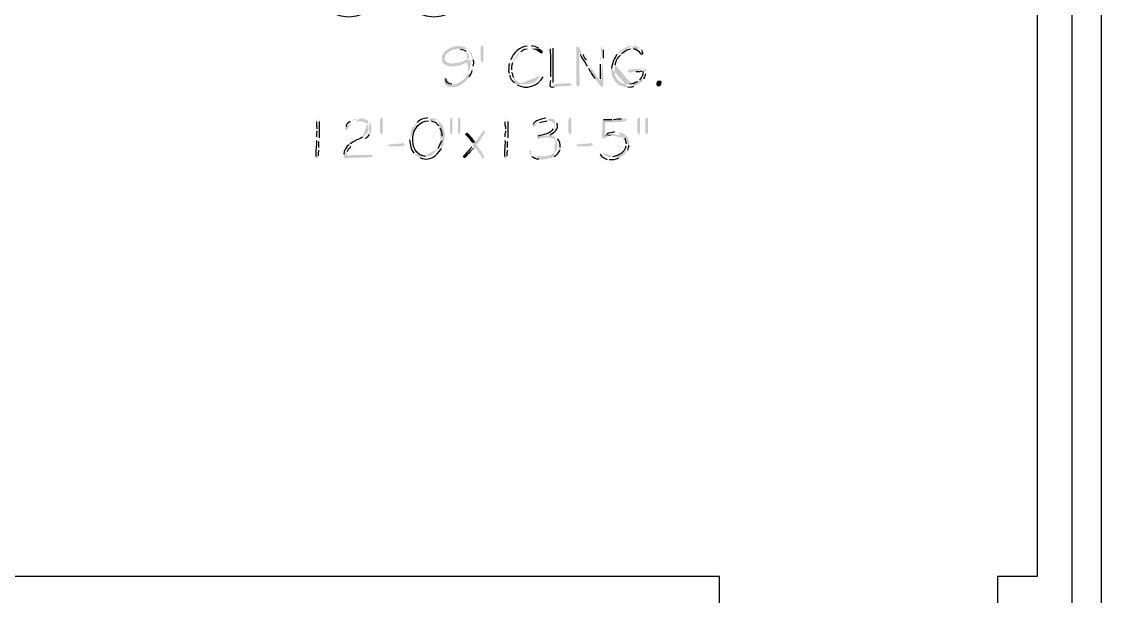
# Model space of a CAD drawing. Header units: inches. Extents: x -167 to 6071, y -6287 to -2731.
# Drawn here: x 984.7 to 1093.4, y -5744.1 to -5686.2 of the extents above; entities that cross this region are included whole.
import ezdxf

# ---------------------------------------------------------------- set-up
doc = ezdxf.new("R2010")
doc.units = ezdxf.units.IN
doc.header["$LTSCALE"] = 96
doc.header["$MEASUREMENT"] = 0
doc.layers.add('PDF_Geometry', color=7, linetype='Continuous', true_color=0x4a4a4a)
doc.layers.add('PDF_Solid Fills', color=7, linetype='Continuous')

msp = doc.modelspace()

# ---------------------------------------------------------------- hatches: boundary and pattern name
at = {"layer": 'PDF_Solid Fills', "transparency": 33554559}
for points in [[(1028.65, -5688.68), (1028.38, -5688.68), (1028.28, -5688.74), (1028.17, -5688.74), (1028.06, -5688.79), (1027.96, -5688.84), (1027.8, -5688.84), (1027.69, -5688.95), (1027.58, -5689), (1027.53, -5689.06), (1027.42, -5689.11), (1027.26, -5689.27), (1027.21, -5689.38), (1027.1, -5689.48), (1027.05, -5689.59), (1027, -5689.75), (1027, -5690.12), (1027.05, -5690.23), (1027.1, -5690.34), (1027.16, -5690.44), (1028.06, -5690.44), (1027.9, -5690.44), (1027.8, -5690.39), (1027.69, -5690.39), (1027.58, -5690.34), (1027.48, -5690.28), (1027.42, -5690.23), (1027.32, -5690.12), (1027.26, -5690.02), (1027.26, -5689.91), (1027.32, -5689.8), (1027.32, -5689.7), (1027.42, -5689.54), (1027.48, -5689.43), (1027.58, -5689.38), (1027.69, -5689.27), (1027.8, -5689.22), (1027.85, -5689.16), (1027.96, -5689.11), (1028.06, -5689.06), (1028.17, -5689.06), (1028.28, -5689), (1028.44, -5689), (1028.54, -5688.95), (1029.56, -5688.95), (1029.45, -5688.9), (1029.4, -5688.84), (1029.29, -5688.79), (1029.18, -5688.74), (1029.02, -5688.74), (1028.92, -5688.68), (1028.81, -5688.68)], [(1031.16, -5688.9), (1031.16, -5690.23), (1031.05, -5690.28), (1030.94, -5690.23), (1030.94, -5690.12), (1030.89, -5690.07), (1030.89, -5688.9), (1030.94, -5688.74), (1030.94, -5688.68), (1031.05, -5688.63), (1031.16, -5688.68)], [(1036.81, -5688.95), (1035.8, -5688.95), (1036.06, -5688.95), (1036.17, -5689), (1036.28, -5689), (1036.33, -5689.06), (1036.44, -5689.06), (1036.54, -5689.11), (1036.65, -5689.22), (1036.76, -5689.27), (1036.81, -5689.32), (1036.92, -5689.38), (1037.02, -5689.43), (1037.13, -5689.38), (1037.13, -5689.22), (1037.08, -5689.11), (1037.02, -5689.06), (1036.92, -5689)], [(1040.65, -5688.74), (1040.54, -5688.79), (1040.54, -5692.58), (1040.6, -5692.68), (1040.7, -5692.74), (1040.81, -5692.68), (1040.81, -5692.63), (1040.86, -5692.52), (1040.81, -5689.32), (1041.02, -5689.22), (1040.97, -5689.11), (1040.86, -5688.9), (1040.81, -5688.84), (1040.76, -5688.74)], [(1029.4, -5690.07), (1029.29, -5690.12), (1029.18, -5690.18), (1029.08, -5690.23), (1028.97, -5690.28), (1028.86, -5690.28), (1028.76, -5690.34), (1028.65, -5690.34), (1028.49, -5690.39), (1028.28, -5690.39), (1028.17, -5690.44), (1027.16, -5690.44), (1027.26, -5690.5), (1027.32, -5690.55), (1027.42, -5690.6), (1027.48, -5690.66), (1027.64, -5690.66), (1027.74, -5690.71), (1028.28, -5690.71), (1028.38, -5690.66), (1028.65, -5690.66), (1028.76, -5690.6), (1028.86, -5690.6), (1028.97, -5690.55), (1029.02, -5690.55), (1029.13, -5690.5), (1029.34, -5690.39), (1029.45, -5690.39), (1029.56, -5690.28), (1029.66, -5690.23), (1029.77, -5690.18), (1029.82, -5690.12)], [(1039.85, -5692.42), (1039.21, -5692.42), (1039.16, -5692.47), (1038.57, -5692.47), (1038.46, -5692.52), (1038.2, -5692.52), (1040.06, -5692.52), (1040.01, -5692.42), (1039.96, -5692.42)], [(1048.81, -5692.74), (1048.7, -5692.74), (1048.65, -5692.68), (1048.6, -5692.58), (1048.6, -5692.36), (1048.65, -5692.26), (1048.76, -5692.15), (1049.02, -5692.15), (1049.08, -5692.2), (1049.13, -5692.31), (1049.13, -5692.36), (1049.08, -5692.52), (1049.02, -5692.58), (1049.02, -5692.63), (1048.92, -5692.74)], [(1021.02, -5696.15), (1021.02, -5697.48), (1020.92, -5697.54), (1020.81, -5697.48), (1020.81, -5697.38), (1020.76, -5697.32), (1020.76, -5696.15), (1020.81, -5695.99), (1020.81, -5695.94), (1020.92, -5695.88), (1021.02, -5695.94)], [(1027.96, -5695.88), (1027.85, -5695.94), (1027.85, -5695.99), (1027.8, -5696.15), (1027.8, -5697.32), (1027.85, -5697.38), (1027.85, -5697.48), (1027.96, -5697.54), (1028.06, -5697.48), (1028.06, -5695.94)], [(1028.7, -5695.88), (1028.65, -5695.94), (1028.6, -5695.99), (1028.6, -5697.38), (1028.65, -5697.48), (1028.7, -5697.54), (1028.81, -5697.48), (1028.86, -5697.43), (1028.86, -5696.04), (1028.81, -5695.94)], [(1040.01, -5696.15), (1040.01, -5697.48), (1039.9, -5697.54), (1039.8, -5697.48), (1039.8, -5697.38), (1039.74, -5697.32), (1039.74, -5696.15), (1039.8, -5695.99), (1039.8, -5695.94), (1039.9, -5695.88), (1040.01, -5695.94)], [(1046.84, -5695.88), (1046.73, -5695.94), (1046.73, -5695.99), (1046.68, -5696.15), (1046.68, -5697.32), (1046.73, -5697.38), (1046.73, -5697.48), (1046.84, -5697.54), (1046.94, -5697.48), (1046.94, -5695.94)], [(1047.58, -5695.88), (1047.48, -5695.99), (1047.48, -5697.38), (1047.53, -5697.48), (1047.58, -5697.54), (1047.69, -5697.48), (1047.74, -5697.43), (1047.74, -5696.04), (1047.69, -5695.94)], [(1031.21, -5697.22), (1031.16, -5697.27), (1031.1, -5697.27), (1031.05, -5697.38), (1030.94, -5697.48), (1030.89, -5697.64), (1030.84, -5697.7), (1030.73, -5697.8), (1030.68, -5697.91), (1030.62, -5698.02), (1030.52, -5698.12), (1030.46, -5698.23), (1030.41, -5698.28), (1030.36, -5698.39), (1030.04, -5698.39), (1030.09, -5698.5), (1030.14, -5698.6), (1030.14, -5698.66), (1030.04, -5698.76), (1030.3, -5698.82), (1030.36, -5698.87), (1030.41, -5698.98), (1030.46, -5699.08), (1030.57, -5699.14), (1030.62, -5699.24), (1030.68, -5699.35), (1030.73, -5699.46), (1030.84, -5699.56), (1030.89, -5699.67), (1031, -5699.83), (1031.05, -5699.94), (1031.1, -5699.99), (1031.21, -5699.99), (1031.26, -5699.88), (1031.26, -5699.83), (1031.21, -5699.72), (1031.16, -5699.62), (1031.05, -5699.46), (1031.05, -5699.4), (1031, -5699.35), (1030.94, -5699.24), (1030.78, -5699.08), (1030.73, -5698.98), (1030.68, -5698.87), (1030.57, -5698.71), (1030.46, -5698.6), (1030.57, -5698.5), (1030.68, -5698.39), (1030.73, -5698.28), (1030.84, -5698.18), (1030.89, -5698.07), (1030.94, -5697.96), (1031, -5697.91), (1031.05, -5697.8), (1031.1, -5697.75), (1031.16, -5697.64), (1031.26, -5697.54), (1031.32, -5697.43), (1031.32, -5697.27)], [(1043.48, -5697.59), (1043.37, -5697.64), (1043.96, -5697.7), (1044.06, -5697.64), (1044.22, -5697.64), (1044.33, -5697.59), (1044.49, -5697.59)], [(1023.1, -5698.44), (1023, -5698.44), (1022.89, -5698.5), (1022.2, -5698.5), (1022.09, -5698.55), (1021.66, -5698.55), (1021.61, -5698.66), (1021.66, -5698.76), (1022.94, -5698.76), (1023, -5698.71), (1023.16, -5698.71), (1023.26, -5698.66), (1023.26, -5698.6), (1023.21, -5698.5)], [(1042.04, -5698.44), (1041.93, -5698.44), (1041.82, -5698.5), (1041.13, -5698.5), (1041.02, -5698.55), (1040.6, -5698.55), (1040.54, -5698.66), (1040.6, -5698.76), (1041.88, -5698.76), (1041.93, -5698.71), (1042.09, -5698.71), (1042.2, -5698.66), (1042.2, -5698.6), (1042.14, -5698.5)], [(1019.85, -5699.62), (1017.4, -5699.67), (1017.13, -5699.67), (1017.13, -5699.99), (1017.34, -5699.99), (1017.4, -5699.94), (1019.8, -5699.88), (1019.85, -5699.88), (1019.96, -5699.83), (1020.01, -5699.78), (1019.96, -5699.67), (1019.96, -5699.62)]]:
    msp.add_hatch(color=256, dxfattribs=at).paths.add_polyline_path(points)
h = msp.add_hatch(color=256, dxfattribs=at)
h.paths.add_polyline_path([(1029.56, -5688.95), (1028.65, -5688.95), (1028.76, -5688.95), (1028.86, -5689)], flags=0)
h.paths.add_polyline_path([(1029.45, -5689.22), (1029.5, -5689.27), (1029.56, -5689.38), (1029.66, -5689.48), (1029.72, -5689.59), (1029.72, -5689.7), (1029.77, -5689.8), (1029.72, -5689.91), (1029.61, -5689.96), (1029.5, -5690.02), (1029.4, -5690.07), (1029.82, -5690.12), (1029.88, -5690.12), (1029.88, -5690.66), (1029.82, -5690.76), (1029.82, -5690.92), (1029.77, -5691.03), (1029.77, -5691.14), (1029.72, -5691.24), (1029.66, -5691.3), (1029.61, -5691.4), (1029.56, -5691.51), (1029.5, -5691.62), (1029.45, -5691.72), (1029.4, -5691.83), (1029.29, -5691.88), (1029.24, -5691.99), (1029.13, -5692.1), (1029.02, -5692.15), (1028.92, -5692.2), (1028.86, -5692.31), (1028.76, -5692.36), (1028.65, -5692.42), (1028.6, -5692.42), (1028.49, -5692.47), (1028.38, -5692.52), (1028.01, -5692.52), (1028.92, -5692.58), (1028.97, -5692.52), (1029.08, -5692.47), (1029.13, -5692.42), (1029.24, -5692.31), (1029.34, -5692.26), (1029.4, -5692.15), (1029.5, -5692.1), (1029.56, -5691.99), (1029.66, -5691.88), (1029.72, -5691.78)], flags=0)
h.paths.add_polyline_path([(1030.04, -5691.14), (1030.09, -5691.08), (1030.09, -5690.98), (1030.14, -5690.87), (1030.14, -5690.71)], flags=0)
h.paths.add_polyline_path([(1030.14, -5690.07), (1030.14, -5689.8), (1030.09, -5689.7), (1030.04, -5689.59), (1030.04, -5689.48), (1029.98, -5689.38), (1029.93, -5689.32), (1029.82, -5689.22), (1029.77, -5689.16), (1029.72, -5689.11), (1029.66, -5689)], flags=0)
h = msp.add_hatch(color=256, dxfattribs=at)
h.paths.add_polyline_path([(1035.8, -5688.63), (1035.69, -5688.63), (1035.58, -5688.68)], flags=0)
h.paths.add_polyline_path([(1033.93, -5690.07), (1033.88, -5690.18), (1033.82, -5690.28), (1033.77, -5690.44)], flags=0)
h.paths.add_polyline_path([(1033.77, -5691.4), (1033.77, -5691.51), (1033.82, -5691.62)], flags=0)
h.paths.add_polyline_path([(1034.3, -5692.36), (1034.36, -5692.47), (1034.46, -5692.52), (1035.48, -5692.52), (1035.37, -5692.52), (1035.21, -5692.47), (1035.1, -5692.47), (1035, -5692.42), (1034.89, -5692.42), (1034.78, -5692.36), (1034.68, -5692.31), (1034.62, -5692.26), (1034.52, -5692.15), (1034.41, -5692.1), (1034.41, -5692.04), (1034.25, -5691.88)], flags=0)
h.paths.add_polyline_path([(1034.04, -5691.35), (1034.04, -5691.08)], flags=0)
h.paths.add_polyline_path([(1034.14, -5690.34), (1034.14, -5690.23), (1034.2, -5690.12), (1034.3, -5689.91), (1034.41, -5689.8), (1034.52, -5689.59), (1034.57, -5689.54), (1034.68, -5689.48), (1034.73, -5689.38), (1034.84, -5689.27), (1034.94, -5689.22)], flags=0)
h.paths.add_polyline_path([(1035.58, -5688.95), (1036.81, -5688.95), (1036.76, -5688.9)], flags=0)
h.paths.add_polyline_path([(1036.01, -5688.68), (1035.9, -5688.63)], flags=0)
h = msp.add_hatch(color=256, dxfattribs=at)
h.paths.add_polyline_path([(1038.04, -5688.74), (1037.93, -5688.79), (1037.88, -5688.95)], flags=0)
h.paths.add_polyline_path([(1037.93, -5691.78), (1037.93, -5692.15)], flags=0)
h.paths.add_polyline_path([(1038.3, -5692.79), (1038.52, -5692.79), (1038.68, -5692.74), (1039.37, -5692.74), (1039.48, -5692.68), (1039.85, -5692.68), (1039.96, -5692.63), (1040.01, -5692.63), (1040.06, -5692.52), (1038.2, -5692.52), (1038.2, -5692.36)], flags=0)
h.paths.add_polyline_path([(1038.2, -5688.9), (1038.14, -5688.79)], flags=0)
h = msp.add_hatch(color=256, dxfattribs=at)
h.paths.add_polyline_path([(1041.02, -5689.22), (1040.81, -5689.32), (1040.81, -5689.38), (1040.92, -5689.48)], flags=0)
h.paths.add_polyline_path([(1041.61, -5690.71), (1041.66, -5690.82), (1041.77, -5690.92)], flags=0)
h.paths.add_polyline_path([(1042.41, -5691.94), (1042.52, -5692.1), (1042.62, -5692.26), (1042.94, -5692.26), (1042.89, -5692.15), (1042.84, -5692.1), (1042.78, -5691.99), (1042.73, -5691.88), (1042.62, -5691.83), (1042.57, -5691.72), (1042.52, -5691.62), (1042.46, -5691.51), (1042.36, -5691.4), (1042.3, -5691.3), (1042.25, -5691.19), (1042.14, -5691.08), (1042.09, -5690.98), (1042.04, -5690.87), (1041.98, -5690.87), (1041.93, -5690.76), (1041.88, -5690.66), (1041.82, -5690.6), (1041.77, -5690.5), (1041.72, -5690.39), (1041.66, -5690.28), (1041.61, -5690.18), (1041.56, -5690.07)], flags=0)
h.paths.add_polyline_path([(1041.24, -5689.54), (1041.18, -5689.43), (1041.13, -5689.32)], flags=0)
h = msp.add_hatch(color=256, dxfattribs=at)
h.paths.add_polyline_path([(1043.16, -5688.74), (1043.05, -5688.79), (1043, -5688.95), (1043, -5689.75), (1042.94, -5689.8), (1042.94, -5690.5)], flags=0)
h.paths.add_polyline_path([(1042.94, -5691.99), (1042.94, -5692.26), (1042.62, -5692.26), (1042.73, -5692.36), (1042.78, -5692.47), (1042.89, -5692.58), (1042.94, -5692.68), (1043.05, -5692.79), (1043.1, -5692.79), (1043.21, -5692.74), (1043.26, -5692.63), (1043.26, -5691.67), (1043.21, -5691.56), (1043.21, -5690.39), (1043.26, -5690.28), (1043.26, -5689.91)], flags=0)
h.paths.add_polyline_path([(1043.26, -5689.06), (1043.26, -5688.79)], flags=0)
h = msp.add_hatch(color=256, dxfattribs=at)
h.paths.add_polyline_path([(1046.2, -5688.63), (1046.14, -5688.63), (1046.04, -5688.68), (1045.82, -5688.68), (1045.72, -5688.74), (1045.61, -5688.79), (1045.5, -5688.84), (1045.4, -5688.9), (1045.29, -5688.95), (1045.24, -5688.95), (1045.13, -5689.06), (1044.92, -5689.16), (1044.86, -5689.27), (1044.6, -5689.54)], flags=0)
h.paths.add_polyline_path([(1044.06, -5690.92), (1044.06, -5691.3), (1044.12, -5691.4), (1044.12, -5691.67), (1044.17, -5691.78), (1044.22, -5691.88), (1044.28, -5691.99), (1044.33, -5692.1), (1044.38, -5692.15), (1044.44, -5692.26), (1044.54, -5692.36), (1044.65, -5692.42), (1044.7, -5692.52), (1044.81, -5692.58), (1044.92, -5692.63), (1045.02, -5692.68), (1045.13, -5692.68), (1045.24, -5692.74), (1045.34, -5692.79), (1045.72, -5692.79)], flags=0)
h.paths.add_polyline_path([(1046.3, -5692.74), (1046.41, -5692.68), (1046.52, -5692.63), (1046.62, -5692.58), (1046.73, -5692.52), (1045.45, -5692.52), (1045.34, -5692.47), (1045.24, -5692.42), (1045.13, -5692.42), (1045.02, -5692.36), (1044.92, -5692.31), (1044.86, -5692.2), (1044.76, -5692.15), (1044.7, -5692.1), (1044.65, -5691.99), (1044.6, -5691.94), (1044.54, -5691.83), (1044.49, -5691.72), (1044.44, -5691.62), (1044.38, -5691.51), (1044.38, -5690.76), (1044.44, -5690.66), (1044.44, -5690.55)], flags=0)
h.paths.add_polyline_path([(1044.97, -5689.59), (1045.02, -5689.54), (1045.08, -5689.43)], flags=0)
h.paths.add_polyline_path([(1045.98, -5688.95), (1046.09, -5688.95), (1046.2, -5688.9), (1046.94, -5688.9), (1046.89, -5688.84), (1046.78, -5688.79), (1046.68, -5688.74), (1046.57, -5688.68), (1046.46, -5688.68), (1046.36, -5688.63)], flags=0)
h = msp.add_hatch(color=256, dxfattribs=at)
h.paths.add_polyline_path([(1046.94, -5688.9), (1046.2, -5688.9), (1046.3, -5688.95)], flags=0)
h.paths.add_polyline_path([(1047.16, -5689.54), (1047.26, -5689.48), (1047.26, -5689.27), (1047.21, -5689.16), (1047.16, -5689.06), (1047.05, -5689)], flags=0)
h = msp.add_hatch(color=256, dxfattribs=at)
h.paths.add_polyline_path([(1047.42, -5690.87), (1046.84, -5690.98), (1046.57, -5690.98), (1046.46, -5691.03), (1045.98, -5691.03), (1045.88, -5691.08), (1045.77, -5691.08), (1045.72, -5691.19), (1045.77, -5691.3), (1045.82, -5691.3), (1045.93, -5691.35), (1046.04, -5691.35), (1046.14, -5691.3), (1046.46, -5691.3), (1046.57, -5691.24)], flags=0)
h.paths.add_polyline_path([(1047.16, -5691.19), (1047.26, -5691.19), (1047.58, -5691.14), (1047.58, -5691.03), (1047.53, -5690.92)], flags=0)
h = msp.add_hatch(color=256, dxfattribs=at)
h.paths.add_polyline_path([(1047.58, -5691.14), (1047.26, -5691.19), (1047.26, -5691.24)], flags=0)
h.paths.add_polyline_path([(1046.89, -5692.1), (1046.78, -5692.15), (1046.78, -5692.2), (1046.68, -5692.26)], flags=0)
h.paths.add_polyline_path([(1045.93, -5692.52), (1045.77, -5692.52), (1046.73, -5692.52), (1046.84, -5692.47), (1046.89, -5692.42), (1047, -5692.36), (1047.1, -5692.26), (1047.16, -5692.15), (1047.26, -5692.1), (1047.32, -5691.99)], flags=0)
h.paths.add_polyline_path([(1047.53, -5691.46), (1047.58, -5691.35), (1047.58, -5691.24)], flags=0)
h = msp.add_hatch(color=256, dxfattribs=at)
h.paths.add_polyline_path([(1027.26, -5691.83), (1027.21, -5691.88), (1027.16, -5691.94), (1027.16, -5692.2), (1027.21, -5692.31), (1027.26, -5692.42), (1027.32, -5692.52), (1027.37, -5692.58), (1027.48, -5692.63), (1027.53, -5692.74), (1027.64, -5692.74), (1027.74, -5692.79), (1028.33, -5692.79), (1028.44, -5692.74), (1028.6, -5692.74), (1028.7, -5692.68), (1028.81, -5692.63), (1028.92, -5692.58), (1028.01, -5692.52)], flags=0)
h.paths.add_polyline_path([(1027.42, -5691.94), (1027.37, -5691.83)], flags=0)
h = msp.add_hatch(color=256, dxfattribs=at)
h.paths.add_polyline_path([(1037.02, -5691.62), (1036.92, -5691.67), (1036.81, -5691.78), (1036.76, -5691.88), (1036.7, -5691.99), (1036.6, -5692.04), (1036.6, -5692.1), (1036.49, -5692.15), (1036.38, -5692.26), (1036.28, -5692.31), (1036.17, -5692.36), (1036.06, -5692.42), (1035.96, -5692.42), (1035.85, -5692.47), (1035.74, -5692.47), (1035.58, -5692.52), (1034.46, -5692.52), (1034.57, -5692.58)], flags=0)
h.paths.add_polyline_path([(1037.18, -5691.78), (1037.13, -5691.67)], flags=0)
h = msp.add_hatch(color=256, dxfattribs=at)
h.paths.add_polyline_path([(1014.52, -5695.99), (1014.41, -5696.04), (1014.36, -5696.2), (1014.36, -5696.31)], flags=0)
h.paths.add_polyline_path([(1014.41, -5697), (1014.41, -5697.22)], flags=0)
h.paths.add_polyline_path([(1014.36, -5697.8), (1014.36, -5698.18)], flags=0)
h.paths.add_polyline_path([(1014.3, -5699.78), (1014.3, -5699.94), (1014.41, -5699.99), (1014.52, -5699.94), (1014.57, -5699.88), (1014.57, -5699.72)], flags=0)
h.paths.add_polyline_path([(1014.62, -5699.14), (1014.62, -5698.87)], flags=0)
h.paths.add_polyline_path([(1014.62, -5698.28), (1014.62, -5698.02), (1014.68, -5697.91)], flags=0)
h.paths.add_polyline_path([(1014.68, -5696.26), (1014.68, -5696.15), (1014.62, -5696.04)], flags=0)
h = msp.add_hatch(color=256, dxfattribs=at)
h.paths.add_polyline_path([(1019.58, -5696.26), (1018.73, -5696.26), (1018.94, -5696.26), (1019.05, -5696.31), (1019.16, -5696.31), (1019.26, -5696.36), (1019.37, -5696.42), (1019.37, -5696.47), (1019.48, -5696.52), (1019.53, -5696.63), (1019.58, -5696.74), (1019.58, -5696.84), (1019.64, -5696.95), (1019.58, -5697.06), (1019.58, -5697.16), (1019.48, -5697.38), (1019.48, -5697.43), (1019.21, -5697.7), (1019.1, -5697.75), (1019.1, -5697.8), (1019, -5697.86)], flags=0)
h.paths.add_polyline_path([(1017.77, -5698.5), (1017.72, -5698.5), (1017.66, -5698.6)], flags=0)
h.paths.add_polyline_path([(1017.13, -5699.56), (1017.13, -5699.67), (1017.4, -5699.67), (1017.4, -5699.56), (1017.45, -5699.4), (1017.45, -5699.3)], flags=0)
h.paths.add_polyline_path([(1017.82, -5698.76), (1017.93, -5698.71), (1018.04, -5698.66), (1018.14, -5698.55), (1018.25, -5698.55), (1018.36, -5698.5), (1018.46, -5698.44), (1018.52, -5698.39), (1018.68, -5698.34), (1018.78, -5698.28), (1018.94, -5698.18), (1019.05, -5698.12), (1019.16, -5698.07), (1019.26, -5698.02)], flags=0)
h.paths.add_polyline_path([(1019.69, -5697.59), (1019.74, -5697.48), (1019.8, -5697.43), (1019.85, -5697.32), (1019.9, -5697.22), (1019.9, -5696.74), (1019.85, -5696.58), (1019.8, -5696.52), (1019.74, -5696.42), (1019.69, -5696.31)], flags=0)
h = msp.add_hatch(color=256, dxfattribs=at)
h.paths.add_polyline_path([(1018.73, -5695.94, 0.133918), (1017.77, -5696.26)], flags=0)
h.paths.add_polyline_path([(1017.34, -5696.79), (1017.29, -5696.9), (1017.24, -5697), (1017.29, -5697.11), (1017.4, -5697.16), (1017.45, -5697.11), (1017.56, -5697), (1017.56, -5696.95), (1017.61, -5696.84), (1017.66, -5696.79), (1017.66, -5696.74), (1017.72, -5696.68), (1017.82, -5696.58), (1017.93, -5696.52), (1017.98, -5696.42), (1018.09, -5696.36), (1018.14, -5696.36), (1018.25, -5696.31), (1018.36, -5696.26), (1019.58, -5696.26), (1019.53, -5696.15), (1019.42, -5696.1), (1019.32, -5696.04), (1019.21, -5696.04), (1019.1, -5695.99), (1019, -5695.99), (1018.84, -5695.94)], flags=0)
h = msp.add_hatch(color=256, dxfattribs=at)
h.paths.add_polyline_path([(1025.72, -5695.88), (1025.56, -5695.94)], flags=0)
h.paths.add_polyline_path([(1024.49, -5696.36), (1024.38, -5696.42), (1024.38, -5696.47), (1024.28, -5696.58), (1024.22, -5696.68), (1024.17, -5696.79), (1024.06, -5696.84), (1024.01, -5696.95), (1023.96, -5697.06), (1023.9, -5697.22), (1023.9, -5697.32), (1023.85, -5697.43), (1023.85, -5697.54), (1023.8, -5697.64), (1023.8, -5697.91), (1023.74, -5698.02), (1023.74, -5698.12)], flags=0)
h.paths.add_polyline_path([(1024.17, -5699.46), (1024.28, -5699.56), (1024.28, -5699.62), (1024.38, -5699.67), (1024.49, -5699.72), (1024.6, -5699.83), (1025.4, -5699.78), (1025.34, -5699.78)], flags=0)
h.paths.add_polyline_path([(1025.66, -5696.2), (1026.57, -5696.15), (1026.52, -5696.1), (1026.3, -5695.99), (1026.2, -5695.99), (1026.09, -5695.94), (1025.82, -5695.94)], flags=0)
h = msp.add_hatch(color=256, dxfattribs=at)
h.paths.add_polyline_path([(1026.57, -5696.15), (1025.66, -5696.2), (1025.93, -5696.2)], flags=0)
h.paths.add_polyline_path([(1026.68, -5696.68), (1026.73, -5696.79), (1026.78, -5696.9)], flags=0)
h.paths.add_polyline_path([(1027, -5697.75), (1026.94, -5697.86), (1026.94, -5698.23)], flags=0)
h.paths.add_polyline_path([(1026.57, -5699.03), (1026.52, -5699.14), (1026.41, -5699.19), (1026.36, -5699.3), (1026.25, -5699.4), (1026.14, -5699.46), (1026.09, -5699.56), (1025.98, -5699.62), (1025.88, -5699.67), (1025.72, -5699.72), (1025.61, -5699.72), (1025.5, -5699.78), (1025.4, -5699.78), (1024.6, -5699.83), (1024.81, -5699.94)], flags=0)
h.paths.add_polyline_path([(1026.94, -5698.98), (1027, -5698.87), (1027.05, -5698.76), (1027.1, -5698.66), (1027.1, -5698.55), (1027.16, -5698.5), (1027.16, -5698.39), (1027.21, -5698.28), (1027.21, -5698.12), (1027.26, -5698.02), (1027.26, -5697.32), (1027.21, -5697.16), (1027.21, -5697.06), (1027.16, -5696.95), (1027.1, -5696.84), (1027.1, -5696.74), (1027.05, -5696.63), (1027, -5696.58), (1026.89, -5696.47), (1026.84, -5696.36), (1026.68, -5696.2)], flags=0)
h = msp.add_hatch(color=256, dxfattribs=at)
h.paths.add_polyline_path([(1033.5, -5695.99), (1033.4, -5696.04), (1033.34, -5696.2), (1033.34, -5696.31)], flags=0)
h.paths.add_polyline_path([(1033.4, -5697), (1033.4, -5697.22)], flags=0)
h.paths.add_polyline_path([(1033.34, -5697.8), (1033.34, -5698.18)], flags=0)
h.paths.add_polyline_path([(1033.29, -5699.78), (1033.29, -5699.94), (1033.4, -5699.99), (1033.5, -5699.94), (1033.56, -5699.88), (1033.56, -5699.72)], flags=0)
h.paths.add_polyline_path([(1033.61, -5699.14), (1033.61, -5698.87)], flags=0)
h.paths.add_polyline_path([(1033.61, -5698.28), (1033.61, -5698.02), (1033.66, -5697.91)], flags=0)
h.paths.add_polyline_path([(1033.66, -5696.26), (1033.66, -5696.15), (1033.61, -5696.04)], flags=0)
h = msp.add_hatch(color=256, dxfattribs=at)
h.paths.add_polyline_path([(1037.61, -5695.94), (1037.45, -5695.94)], flags=0)
h.paths.add_polyline_path([(1036.17, -5696.58), (1036.12, -5696.68), (1036.17, -5696.79), (1036.22, -5696.84), (1036.28, -5696.84), (1036.44, -5696.68), (1036.49, -5696.58), (1036.6, -5696.52), (1036.65, -5696.47), (1036.76, -5696.42), (1036.86, -5696.36)], flags=0)
h.paths.add_polyline_path([(1037.56, -5696.2), (1038.46, -5696.2), (1038.36, -5696.15), (1038.25, -5696.04), (1038.14, -5695.99), (1038.04, -5695.99), (1037.93, -5695.94), (1037.77, -5695.94)], flags=0)
h = msp.add_hatch(color=256, dxfattribs=at)
h.paths.add_polyline_path([(1038.46, -5696.2), (1037.66, -5696.2), (1037.72, -5696.2), (1037.88, -5696.26), (1037.98, -5696.26), (1038.09, -5696.31), (1038.14, -5696.36), (1038.2, -5696.36), (1038.3, -5696.47), (1038.3, -5696.58), (1038.36, -5696.68), (1038.36, -5696.74), (1038.3, -5696.84), (1038.3, -5696.95), (1038.2, -5697)], flags=0)
h.paths.add_polyline_path([(1036.65, -5697.75), (1036.54, -5697.8), (1036.54, -5697.86), (1036.6, -5697.96), (1036.7, -5698.02), (1036.76, -5698.02), (1036.86, -5697.96), (1037.02, -5697.91), (1037.29, -5697.91), (1037.4, -5697.86), (1037.61, -5697.86), (1038.41, -5697.8), (1038.3, -5697.75), (1038.2, -5697.75), (1038.09, -5697.7), (1037.98, -5697.64), (1037.82, -5697.64), (1037.88, -5697.64)], flags=0)
h.paths.add_polyline_path([(1038.57, -5696.42), (1038.52, -5696.31)], flags=0)
h = msp.add_hatch(color=256, dxfattribs=at)
h.paths.add_polyline_path([(1045.45, -5695.99), (1045.29, -5695.99), (1045.08, -5696.04)], flags=0)
h.paths.add_polyline_path([(1044.28, -5696.1), (1044.12, -5696.1)], flags=0)
h.paths.add_polyline_path([(1043.26, -5696.1), (1043.21, -5696.15), (1043.16, -5696.26), (1043.16, -5697.32), (1043.1, -5697.43), (1043.1, -5697.8), (1043.16, -5697.91), (1043.26, -5697.96), (1043.32, -5697.96), (1043.42, -5697.91), (1043.85, -5697.7), (1043.96, -5697.7), (1043.37, -5697.64), (1043.37, -5697.48), (1043.42, -5697.38), (1043.42, -5696.36), (1044.22, -5696.36), (1044.44, -5696.31), (1045.08, -5696.31), (1045.18, -5696.26), (1045.4, -5696.26), (1045.45, -5696.2), (1045.5, -5696.2), (1045.56, -5696.15), (1045.61, -5696.15), (1045.61, -5696.1), (1045.56, -5696.04), (1045.56, -5695.99)], flags=0)
h = msp.add_hatch(color=256, dxfattribs=at)
h.paths.add_polyline_path([(1029.45, -5697.38), (1029.4, -5697.43), (1029.34, -5697.54), (1029.34, -5697.59), (1029.4, -5697.64), (1029.5, -5697.75), (1029.66, -5697.91), (1029.72, -5698.02), (1029.82, -5698.12), (1029.88, -5698.23), (1029.98, -5698.34), (1030.04, -5698.39), (1030.36, -5698.39), (1030.3, -5698.34)], flags=0)
h.paths.add_polyline_path([(1029.56, -5697.43), (1029.5, -5697.43)], flags=0)
h = msp.add_hatch(color=256, dxfattribs=at)
h.paths.add_polyline_path([(1038.41, -5697.8), (1037.61, -5697.86), (1037.82, -5697.86), (1037.93, -5697.91), (1038.04, -5697.96), (1038.14, -5697.96), (1038.25, -5698.02), (1038.36, -5698.12), (1038.41, -5698.18), (1038.52, -5698.28), (1038.57, -5698.39), (1038.57, -5698.5), (1038.62, -5698.6), (1038.62, -5698.87), (1038.57, -5698.98), (1038.57, -5699.08), (1038.52, -5699.19), (1038.46, -5699.24), (1038.36, -5699.35), (1038.25, -5699.4), (1038.2, -5699.51), (1038.14, -5699.51), (1038.04, -5699.56), (1037.98, -5699.62), (1037.88, -5699.67), (1037.77, -5699.67), (1037.66, -5699.72), (1037.5, -5699.72), (1037.4, -5699.78), (1037.02, -5699.78), (1038.2, -5699.83), (1038.3, -5699.78)], flags=0)
h.paths.add_polyline_path([(1038.89, -5699.08), (1038.89, -5698.87)], flags=0)
h.paths.add_polyline_path([(1038.62, -5698.02), (1038.57, -5697.96), (1038.52, -5697.91)], flags=0)
h = msp.add_hatch(color=256, dxfattribs=at)
h.paths.add_polyline_path([(1044.54, -5697.32), (1044.38, -5697.32)], flags=0)
h.paths.add_polyline_path([(1043.58, -5697.54), (1043.48, -5697.59), (1044.65, -5697.59), (1044.76, -5697.64), (1044.86, -5697.64), (1044.97, -5697.7), (1045.08, -5697.75), (1045.18, -5697.8), (1045.24, -5697.86), (1045.29, -5697.86), (1045.4, -5697.96)], flags=0)
h.paths.add_polyline_path([(1045.56, -5698.5), (1045.56, -5698.55), (1045.5, -5698.66), (1045.5, -5698.76)], flags=0)
h.paths.add_polyline_path([(1044.22, -5699.83), (1044.01, -5699.83), (1045.02, -5699.83), (1045.24, -5699.72), (1045.45, -5699.51), (1045.5, -5699.4), (1045.66, -5699.24), (1045.72, -5699.14)], flags=0)
h.paths.add_polyline_path([(1045.82, -5698.66), (1045.82, -5698.23), (1045.77, -5698.12), (1045.72, -5698.02), (1045.72, -5697.91), (1045.66, -5697.8), (1045.56, -5697.75), (1045.5, -5697.64), (1045.45, -5697.59), (1045.34, -5697.54), (1045.24, -5697.48), (1045.18, -5697.43), (1045.08, -5697.43), (1044.92, -5697.38), (1044.81, -5697.38), (1044.7, -5697.32)], flags=0)
h = msp.add_hatch(color=256, dxfattribs=at)
h.paths.add_polyline_path([(1030.04, -5698.76), (1029.98, -5698.82)], flags=0)
h.paths.add_polyline_path([(1029.13, -5699.83), (1029.18, -5699.94), (1029.29, -5699.94), (1029.4, -5699.88), (1029.61, -5699.67), (1029.66, -5699.56), (1029.77, -5699.51), (1029.82, -5699.46), (1029.88, -5699.35), (1029.98, -5699.24), (1030.04, -5699.14), (1030.14, -5699.08), (1030.25, -5698.92), (1030.3, -5698.82)], flags=0)
h = msp.add_hatch(color=256, dxfattribs=at)
h.paths.add_polyline_path([(1035.96, -5699.14), (1035.85, -5699.19), (1035.8, -5699.19), (1035.8, -5699.4), (1035.85, -5699.51), (1035.85, -5699.62), (1035.96, -5699.67), (1036.01, -5699.78)], flags=0)
h.paths.add_polyline_path([(1036.76, -5700.04), (1036.86, -5700.1), (1037.18, -5700.1), (1037.29, -5700.04), (1037.56, -5700.04), (1037.66, -5699.99), (1037.77, -5699.99), (1037.93, -5699.94), (1038.04, -5699.94), (1038.09, -5699.88), (1038.2, -5699.83), (1037.02, -5699.78), (1036.65, -5699.78), (1036.54, -5699.72), (1036.44, -5699.67), (1036.33, -5699.62), (1036.28, -5699.51), (1036.17, -5699.46), (1036.12, -5699.35), (1036.12, -5699.3), (1036.01, -5699.19)], flags=0)
h = msp.add_hatch(color=256, dxfattribs=at)
h.paths.add_polyline_path([(1043.05, -5699.4), (1043, -5699.4), (1042.94, -5699.51), (1042.94, -5699.56)], flags=0)
h.paths.add_polyline_path([(1043.64, -5700.1), (1043.85, -5700.1)], flags=0)
h.paths.add_polyline_path([(1044.81, -5699.94), (1045.02, -5699.83), (1043.8, -5699.83), (1043.58, -5699.72), (1043.53, -5699.72), (1043.42, -5699.67), (1043.32, -5699.62), (1043.26, -5699.51), (1043.21, -5699.51), (1043.16, -5699.4)], flags=0)

# ---------------------------------------------------------------- linework, layer by layer
at = {"layer": 'PDF_Geometry', "color": 7}
for points in [[(1091.9, -5563.08), (1093.4, -5563.08), (1090.41, -5563.08), (1090.41, -6066.55), (1093.4, -6066.55), (1093.4, -5563.08)], [(1086.94, -5581.11), (1086.94, -5742.07), (1082.94, -5742.07), (1082.94, -5745.59), (1086.94, -5745.59), (1086.94, -5818.6), (1024.44, -5818.6), (1024.44, -5745.59), (1054.94, -5745.59), (1054.94, -5742.07), (978.94, -5742.07)]]:
    msp.add_lwpolyline(points, dxfattribs=at)
at = {"layer": 'PDF_Geometry'}
for points in [[(1015.96, -5685.38), (1020.71, -5687.28), (1023.36, -5680.86), (1019.69, -5678.12)], [(1024.54, -5685.38), (1029.29, -5687.28), (1031.95, -5680.86), (1028.28, -5678.12)], [(1028.86, -5689), (1029.06, -5689.03), (1029.3, -5689.06), (1029.45, -5689.22)], [(1035.58, -5688.68), (1034.83, -5688.73), (1034.17, -5689.38), (1033.93, -5690.07)], [(1034.94, -5689.22), (1035.34, -5688.97), (1035.15, -5689.06), (1035.58, -5688.95)], [(1036.76, -5688.9), (1036.54, -5688.78), (1036.25, -5688.65), (1036.01, -5688.68)], [(1037.88, -5688.95), (1037.98, -5689.83), (1037.91, -5690.86), (1037.93, -5691.78)], [(1038.2, -5692.36), (1038.2, -5691.21), (1038.2, -5690.05), (1038.2, -5688.9)], [(1043.26, -5689.91), (1043.26, -5689.62), (1043.26, -5689.34), (1043.26, -5689.06)], [(1045.08, -5689.43), (1045.34, -5689.24), (1045.64, -5688.99), (1045.98, -5688.95)], [(1046.3, -5688.95), (1046.79, -5688.96), (1046.87, -5689.38), (1047.16, -5689.54)], [(1030.14, -5690.71), (1030.15, -5690.51), (1030.28, -5690.27), (1030.14, -5690.07)], [(1034.04, -5691.08), (1034.05, -5690.62), (1033.97, -5690.76), (1034.14, -5690.34)], [(1040.92, -5689.48), (1041.06, -5689.92), (1041.43, -5690.29), (1041.61, -5690.71)], [(1041.56, -5690.07), (1041.35, -5689.89), (1041.32, -5689.79), (1041.24, -5689.54)], [(1044.6, -5689.54), (1044.18, -5690.16), (1044.25, -5690.22), (1044.06, -5690.92)], [(1044.44, -5690.55), (1044.67, -5689.89), (1044.5, -5690.15), (1044.97, -5689.59)], [(1029.72, -5691.78), (1029.98, -5691.38), (1029.89, -5691.61), (1030.04, -5691.14)], [(1033.77, -5690.44), (1033.77, -5690.75), (1033.63, -5691.1), (1033.77, -5691.4)], [(1034.25, -5691.88), (1034.01, -5691.46), (1034.27, -5691.77), (1034.04, -5691.35)], [(1041.77, -5690.92), (1041.92, -5691.22), (1042.19, -5691.7), (1042.41, -5691.94)], [(1042.94, -5690.5), (1042.94, -5690.99), (1042.94, -5691.49), (1042.94, -5691.99)], [(1046.57, -5691.24), (1046.96, -5691.27), (1046.9, -5691.19), (1047.16, -5691.19)], [(1047.26, -5691.24), (1047.19, -5691.85), (1047.16, -5691.69), (1046.89, -5692.1)], [(1047.32, -5691.99), (1047.51, -5691.66), (1047.43, -5691.69), (1047.53, -5691.46)], [(1028.01, -5692.52), (1027.67, -5692.53), (1027.36, -5692.32), (1027.42, -5691.94)], [(1033.82, -5691.62), (1033.85, -5691.92), (1034.06, -5692.21), (1034.3, -5692.36)], [(1034.57, -5692.58), (1035.45, -5693.08), (1036.69, -5692.73), (1037.18, -5691.78)], [(1037.93, -5692.15), (1037.88, -5692.54), (1037.71, -5692.87), (1038.3, -5692.79)], [(1046.68, -5692.26), (1046.43, -5692.38), (1046.21, -5692.51), (1045.93, -5692.52)], [(1045.72, -5692.79), (1046.18, -5692.82), (1046.02, -5692.75), (1046.3, -5692.74)], [(1014.36, -5696.31), (1014.32, -5696.87), (1014.43, -5696.6), (1014.41, -5697)], [(1014.68, -5697.91), (1014.68, -5697.36), (1014.68, -5696.81), (1014.68, -5696.26)], [(1017.77, -5696.26), (1017.58, -5696.45), (1017.4, -5696.44), (1017.34, -5696.79)], [(1025.34, -5699.78), (1023.4, -5699.56), (1023.77, -5696.15), (1025.66, -5696.2)], [(1025.56, -5695.94), (1025.13, -5695.93), (1024.81, -5696.09), (1024.49, -5696.36)], [(1025.93, -5696.2), (1026.46, -5696.37), (1026.27, -5696.29), (1026.68, -5696.68)], [(1026.78, -5696.9), (1026.97, -5697.19), (1026.96, -5697.39), (1027, -5697.75)], [(1033.34, -5696.31), (1033.3, -5696.87), (1033.42, -5696.6), (1033.4, -5697)], [(1033.66, -5697.91), (1033.66, -5697.36), (1033.66, -5696.81), (1033.66, -5696.26)], [(1037.45, -5695.94), (1037.08, -5695.99), (1036.34, -5696.18), (1036.17, -5696.58)], [(1036.86, -5696.36), (1037.2, -5696.23), (1037.31, -5696.29), (1037.56, -5696.2)], [(1037.88, -5697.64), (1038.3, -5697.32), (1038.82, -5697.08), (1038.57, -5696.42)], [(1044.12, -5696.1), (1043.83, -5696.1), (1043.55, -5696.1), (1043.26, -5696.1)], [(1045.08, -5696.04), (1044.64, -5696.03), (1044.67, -5696.04), (1044.28, -5696.1)], [(1014.41, -5697.22), (1014.43, -5697.55), (1014.33, -5697.29), (1014.36, -5697.8)], [(1019, -5697.86), (1018.6, -5698.08), (1018.15, -5698.23), (1017.77, -5698.5)], [(1019.26, -5698.02), (1019.42, -5697.89), (1019.62, -5697.79), (1019.69, -5697.59)], [(1030.3, -5698.34), (1030.07, -5698.02), (1029.81, -5697.73), (1029.56, -5697.43)], [(1033.4, -5697.22), (1033.42, -5697.55), (1033.31, -5697.29), (1033.34, -5697.8)], [(1038.2, -5697), (1037.92, -5697.57), (1037.15, -5697.55), (1036.65, -5697.75)], [(1044.38, -5697.32), (1044.13, -5697.43), (1043.83, -5697.36), (1043.58, -5697.54)], [(1045.4, -5697.96), (1045.49, -5698.13), (1045.46, -5698.33), (1045.56, -5698.5)], [(1014.36, -5698.18), (1014.39, -5698.8), (1014.27, -5699.15), (1014.3, -5699.78)], [(1014.62, -5698.87), (1014.62, -5698.67), (1014.62, -5698.48), (1014.62, -5698.28)], [(1017.66, -5698.6), (1017.35, -5698.75), (1017.13, -5699.23), (1017.13, -5699.56)], [(1017.45, -5699.3), (1017.58, -5698.96), (1017.73, -5698.94), (1017.82, -5698.76)], [(1023.74, -5698.12), (1023.81, -5698.62), (1023.86, -5699.04), (1024.17, -5699.46)], [(1024.81, -5699.94), (1025.8, -5700.3), (1026.43, -5699.78), (1026.94, -5698.98)], [(1026.94, -5698.23), (1026.81, -5698.51), (1026.73, -5698.74), (1026.57, -5699.03)], [(1029.98, -5698.82), (1029.82, -5699.11), (1029.33, -5699.55), (1029.13, -5699.83)], [(1033.34, -5698.18), (1033.38, -5698.8), (1033.26, -5699.15), (1033.29, -5699.78)], [(1033.61, -5698.87), (1033.61, -5698.67), (1033.61, -5698.48), (1033.61, -5698.28)], [(1038.3, -5699.78), (1038.57, -5699.63), (1038.78, -5699.37), (1038.89, -5699.08)], [(1038.89, -5698.87), (1038.9, -5698.56), (1038.9, -5698.21), (1038.62, -5698.02)], [(1045.5, -5698.76), (1045.44, -5699.38), (1044.76, -5699.7), (1044.22, -5699.83)], [(1045.72, -5699.14), (1045.74, -5698.97), (1045.83, -5698.82), (1045.82, -5698.66)], [(1014.57, -5699.72), (1014.54, -5699.26), (1014.61, -5699.42), (1014.62, -5699.14)], [(1033.56, -5699.72), (1033.53, -5699.26), (1033.59, -5699.42), (1033.61, -5699.14)], [(1036.01, -5699.78), (1036.33, -5699.86), (1036.35, -5700.1), (1036.76, -5700.04)], [(1042.94, -5699.56), (1043.05, -5699.89), (1043.37, -5699.95), (1043.64, -5700.1)], [(1043.85, -5700.1), (1044.19, -5700.1), (1044.52, -5700.12), (1044.81, -5699.94)]]:
    msp.add_open_spline(points, degree=3, dxfattribs=at)

doc.saveas('drawing.dxf')
